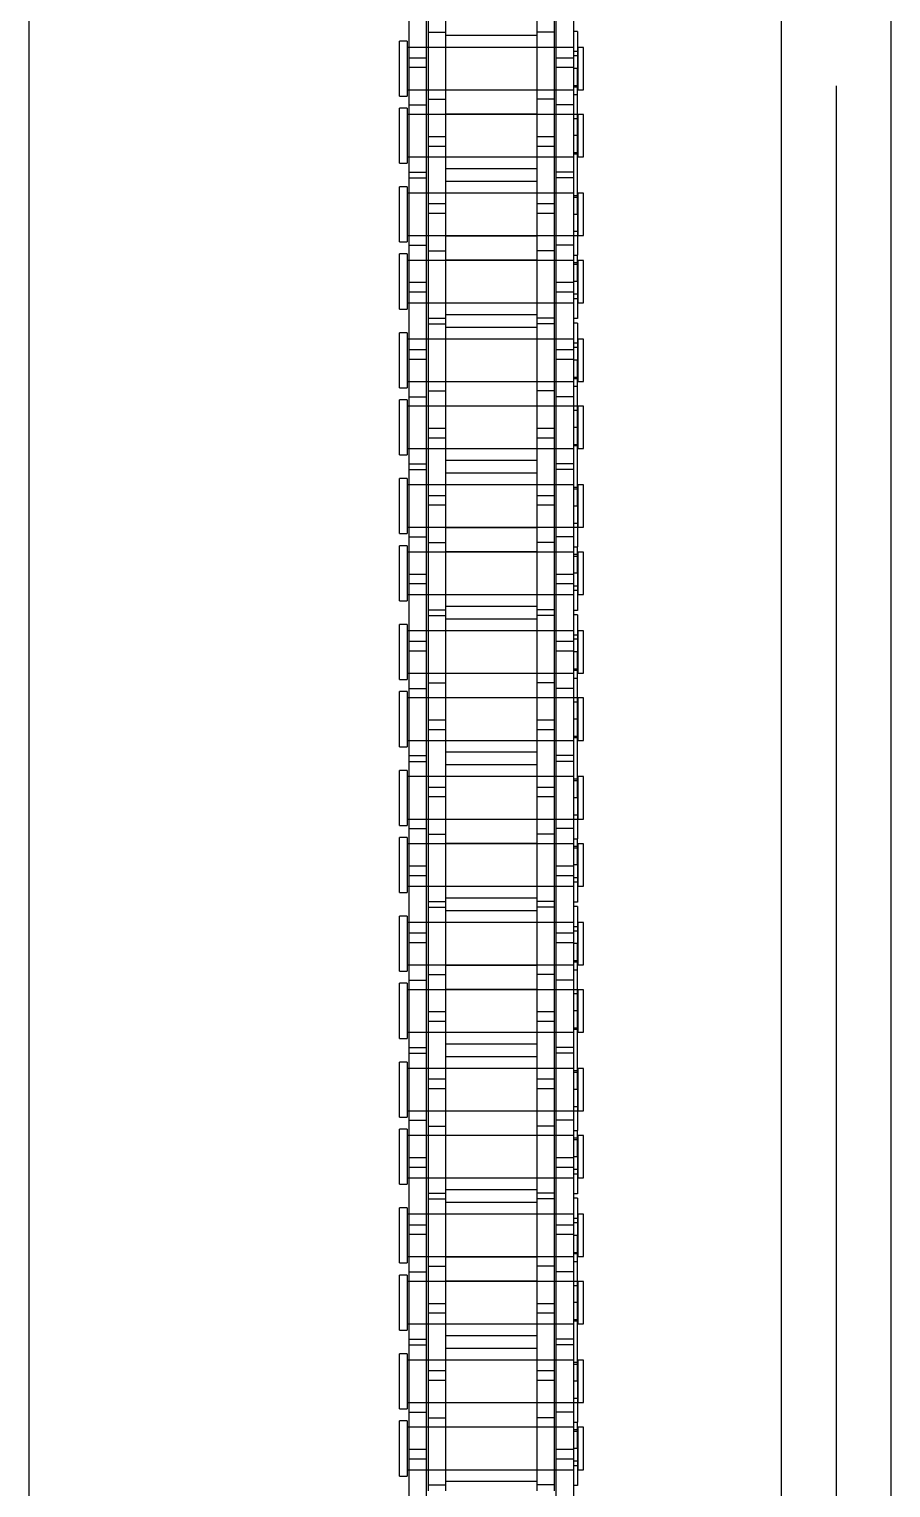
# Model space of a CAD drawing. Header units: metres. Extents: x 0 to 63075, y 0 to 44550.
# Drawn here: x 14529.8 to 14604.8, y 25928.1 to 26055.1 of the extents above; entities that cross this region are included whole.
import ezdxf

# ---------------------------------------------------------------- set-up
doc = ezdxf.new("R2010")
doc.units = ezdxf.units.M
doc.header["$LTSCALE"] = 75
doc.linetypes.add('HIDDEN2', pattern=[4.7625, 3.175, -1.5875])
for name, color, linetype in [('SDM', 7, 'Continuous'), ('SL4', 4, 'Continuous'), ('ST1', 7, 'HIDDEN2')]:
    doc.layers.add(name, color=color, linetype=linetype)

# ---------------------------------------------------------------- blocks, each defined once
blk = doc.blocks.new('A$Ca53c419a')
at = {"layer": 'SL4'}
for p, q in [((1009.76, 281.24), (2334.74, 281.24)), ((1009.76, 215.76), (2334.74, 215.76)), ((2334.74, 206.23), (1009.76, 206.23))]:
    blk.add_line(p, q, dxfattribs=at)
at = {"layer": 'ST1'}
for p, q in [((1499.33, 249), (1504.13, 249)), ((1499.33, 249), (1499.33, 248.34)), ((1504.13, 248.34), (1504.13, 249)), ((1505.18, 249), (1509.97, 249)), ((1505.18, 249), (1505.18, 248.34)), ((1509.97, 248.34), (1509.97, 249)), ((1512.03, 249), (1516.83, 249)), ((1512.03, 249), (1512.03, 248.34)), ((1516.83, 248.34), (1516.83, 249)), ((1517.88, 249), (1522.67, 249)), ((1517.88, 249), (1517.88, 248.34)), ((1522.67, 248.34), (1522.67, 249)), ((1524.73, 249), (1529.53, 249)), ((1524.73, 249), (1524.73, 248.34)), ((1529.53, 248.34), (1529.53, 249)), ((1530.58, 249), (1535.37, 249)), ((1530.58, 249), (1530.58, 248.34)), ((1535.37, 248.34), (1535.37, 249)), ((1537.43, 249), (1542.23, 249)), ((1537.43, 249), (1537.43, 248.34)), ((1542.23, 248.34), (1542.23, 249)), ((1543.28, 249), (1548.07, 249)), ((1543.28, 249), (1543.28, 248.34)), ((1548.07, 248.34), (1548.07, 249)), ((1550.13, 249), (1554.93, 249)), ((1550.13, 249), (1550.13, 248.34)), ((1554.93, 248.34), (1554.93, 249)), ((1555.98, 249), (1560.77, 249)), ((1555.98, 249), (1555.98, 248.34)), ((1560.77, 248.34), (1560.77, 249)), ((1562.83, 249), (1567.63, 249)), ((1562.83, 249), (1562.83, 248.34)), ((1567.63, 248.34), (1567.63, 249)), ((1568.68, 249), (1573.47, 249)), ((1568.68, 249), (1568.68, 248.34)), ((1573.47, 248.34), (1573.47, 249)), ((1575.53, 249), (1580.33, 249)), ((1575.53, 249), (1575.53, 248.34)), ((1580.33, 248.34), (1580.33, 249)), ((1581.38, 249), (1586.17, 249)), ((1581.38, 249), (1581.38, 248.34)), ((1586.17, 248.34), (1586.17, 249)), ((1588.23, 249), (1593.03, 249)), ((1588.23, 249), (1588.23, 248.34)), ((1593.03, 248.34), (1593.03, 249)), ((1594.08, 249), (1598.87, 249)), ((1594.08, 249), (1594.08, 248.34)), ((1598.87, 248.34), (1598.87, 249)), ((1600.93, 249), (1605.73, 249)), ((1600.93, 249), (1600.93, 248.34)), ((1605.73, 248.34), (1605.73, 249)), ((1606.78, 249), (1611.57, 249)), ((1606.78, 249), (1606.78, 248.34)), ((1611.57, 248.34), (1611.57, 249)), ((1613.63, 249), (1618.43, 249)), ((1613.63, 249), (1613.63, 248.34)), ((1618.43, 248.34), (1618.43, 249)), ((1619.48, 249), (1624.27, 249)), ((1619.48, 249), (1619.48, 248.34)), ((1624.27, 248.34), (1624.27, 249)), ((1491.7, 248.16), (1500.8, 248.16)), ((1504.13, 248.34), (1499.33, 248.34)), ((1499.88, 248.34), (1499.88, 233.84)), ((1499.88, 248.16), (1499.88, 246.64)), ((1500.8, 248.16), (1501.66, 248.16)), ((1500.8, 246.64), (1500.8, 248.16)), ((1501.66, 248.16), (1510.75, 248.16)), ((1501.66, 248.16), (1501.66, 246.64)), ((1503.57, 233.84), (1503.57, 248.34)), ((1503.57, 246.64), (1503.57, 248.16)), ((1504.9, 248.16), (1504.9, 246.64)), ((1509.97, 248.34), (1505.18, 248.34)), ((1505.73, 248.34), (1505.73, 233.84)), ((1505.73, 248.16), (1505.73, 246.64)), ((1509.42, 233.84), (1509.42, 248.34)), ((1509.42, 246.64), (1509.42, 248.16)), ((1510.75, 248.16), (1510.75, 246.64)), ((1510.75, 248.16), (1517.1, 248.16)), ((1511.25, 248.16), (1511.25, 246.64)), ((1516.83, 248.34), (1512.03, 248.34)), ((1512.58, 248.34), (1512.58, 233.84)), ((1512.58, 248.16), (1512.58, 246.64)), ((1516.27, 233.84), (1516.27, 248.34)), ((1516.27, 246.64), (1516.27, 248.16)), ((1517.1, 248.16), (1517.1, 246.64)), ((1517.1, 248.16), (1526.2, 248.16)), ((1522.67, 248.34), (1517.88, 248.34)), ((1518.43, 248.34), (1518.43, 233.84)), ((1518.43, 248.16), (1518.43, 246.64)), ((1520.35, 246.64), (1520.35, 248.16)), ((1521.21, 248.16), (1521.21, 246.64)), ((1522.12, 233.84), (1522.12, 248.34)), ((1522.12, 246.64), (1522.12, 248.16)), ((1529.53, 248.34), (1524.73, 248.34)), ((1525.28, 248.34), (1525.28, 233.84)), ((1525.28, 248.16), (1525.28, 246.64)), ((1526.2, 248.16), (1527.06, 248.16)), ((1526.2, 246.64), (1526.2, 248.16)), ((1527.06, 248.16), (1536.15, 248.16)), ((1527.06, 248.16), (1527.06, 246.64)), ((1528.97, 233.84), (1528.97, 248.34)), ((1528.97, 246.64), (1528.97, 248.16)), ((1530.3, 248.16), (1530.3, 246.64)), ((1535.37, 248.34), (1530.58, 248.34)), ((1531.13, 248.34), (1531.13, 233.84)), ((1531.13, 248.16), (1531.13, 246.64)), ((1534.82, 233.84), (1534.82, 248.34)), ((1534.82, 246.64), (1534.82, 248.16)), ((1536.15, 248.16), (1536.15, 246.64)), ((1536.15, 248.16), (1542.5, 248.16)), ((1536.65, 248.16), (1536.65, 246.64)), ((1542.23, 248.34), (1537.43, 248.34)), ((1537.98, 248.34), (1537.98, 233.84)), ((1537.98, 248.16), (1537.98, 246.64)), ((1541.67, 233.84), (1541.67, 248.34)), ((1541.67, 246.64), (1541.67, 248.16)), ((1542.5, 248.16), (1542.5, 246.64)), ((1542.5, 248.16), (1551.6, 248.16)), ((1548.07, 248.34), (1543.28, 248.34)), ((1543.83, 248.34), (1543.83, 233.84)), ((1543.83, 248.16), (1543.83, 246.64)), ((1545.75, 246.64), (1545.75, 248.16)), ((1546.61, 248.16), (1546.61, 246.64)), ((1547.52, 233.84), (1547.52, 248.34)), ((1547.52, 246.64), (1547.52, 248.16)), ((1554.93, 248.34), (1550.13, 248.34)), ((1550.68, 248.34), (1550.68, 233.84)), ((1550.68, 248.16), (1550.68, 246.64)), ((1551.6, 248.16), (1552.46, 248.16)), ((1551.6, 246.64), (1551.6, 248.16)), ((1552.46, 248.16), (1561.55, 248.16)), ((1552.46, 248.16), (1552.46, 246.64)), ((1554.37, 233.84), (1554.37, 248.34)), ((1554.37, 246.64), (1554.37, 248.16)), ((1555.7, 248.16), (1555.7, 246.64)), ((1560.77, 248.34), (1555.98, 248.34)), ((1556.53, 248.34), (1556.53, 233.84)), ((1556.53, 248.16), (1556.53, 246.64)), ((1560.22, 233.84), (1560.22, 248.34)), ((1560.22, 246.64), (1560.22, 248.16)), ((1561.55, 248.16), (1561.55, 246.64)), ((1561.55, 248.16), (1567.9, 248.16)), ((1562.05, 248.16), (1562.05, 246.64)), ((1567.63, 248.34), (1562.83, 248.34)), ((1563.38, 248.34), (1563.38, 233.84)), ((1563.38, 248.16), (1563.38, 246.64)), ((1567.07, 233.84), (1567.07, 248.34)), ((1567.07, 246.64), (1567.07, 248.16)), ((1567.9, 248.16), (1567.9, 246.64)), ((1567.9, 248.16), (1577, 248.16)), ((1573.47, 248.34), (1568.68, 248.34)), ((1569.23, 248.34), (1569.23, 233.84)), ((1569.23, 248.16), (1569.23, 246.64)), ((1571.15, 246.64), (1571.15, 248.16)), ((1572.01, 248.16), (1572.01, 246.64)), ((1572.92, 233.84), (1572.92, 248.34)), ((1572.92, 246.64), (1572.92, 248.16)), ((1580.33, 248.34), (1575.53, 248.34)), ((1576.08, 248.34), (1576.08, 233.84)), ((1576.08, 248.16), (1576.08, 246.64)), ((1577, 248.16), (1577.86, 248.16)), ((1577, 246.64), (1577, 248.16)), ((1577.86, 248.16), (1586.95, 248.16)), ((1577.86, 248.16), (1577.86, 246.64)), ((1579.77, 233.84), (1579.77, 248.34)), ((1579.77, 246.64), (1579.77, 248.16)), ((1581.1, 248.16), (1581.1, 246.64)), ((1586.17, 248.34), (1581.38, 248.34)), ((1581.93, 248.34), (1581.93, 233.84)), ((1581.93, 248.16), (1581.93, 246.64)), ((1585.62, 233.84), (1585.62, 248.34)), ((1585.62, 246.64), (1585.62, 248.16)), ((1586.95, 248.16), (1586.95, 246.64)), ((1586.95, 248.16), (1593.3, 248.16)), ((1587.45, 248.16), (1587.45, 246.64)), ((1593.03, 248.34), (1588.23, 248.34)), ((1588.78, 248.34), (1588.78, 233.84)), ((1588.78, 248.16), (1588.78, 246.64)), ((1592.47, 233.84), (1592.47, 248.34)), ((1592.47, 246.64), (1592.47, 248.16)), ((1593.3, 248.16), (1593.3, 246.64)), ((1593.3, 248.16), (1602.4, 248.16)), ((1598.87, 248.34), (1594.08, 248.34)), ((1594.63, 248.34), (1594.63, 233.84)), ((1594.63, 248.16), (1594.63, 246.64)), ((1596.55, 246.64), (1596.55, 248.16)), ((1597.41, 248.16), (1597.41, 246.64)), ((1598.32, 233.84), (1598.32, 248.34)), ((1598.32, 246.64), (1598.32, 248.16)), ((1605.73, 248.34), (1600.93, 248.34)), ((1601.48, 248.34), (1601.48, 233.84)), ((1601.48, 248.16), (1601.48, 246.64)), ((1602.4, 248.16), (1603.26, 248.16)), ((1602.4, 246.64), (1602.4, 248.16)), ((1603.26, 248.16), (1612.35, 248.16)), ((1603.26, 248.16), (1603.26, 246.64)), ((1605.17, 233.84), (1605.17, 248.34)), ((1605.17, 246.64), (1605.17, 248.16)), ((1606.5, 248.16), (1606.5, 246.64)), ((1611.57, 248.34), (1606.78, 248.34)), ((1607.33, 248.34), (1607.33, 233.84)), ((1607.33, 248.16), (1607.33, 246.64)), ((1611.02, 233.84), (1611.02, 248.34)), ((1611.02, 246.64), (1611.02, 248.16)), ((1612.35, 248.16), (1612.35, 246.64)), ((1612.35, 248.16), (1618.7, 248.16)), ((1612.85, 248.16), (1612.85, 246.64)), ((1618.43, 248.34), (1613.63, 248.34)), ((1614.18, 248.34), (1614.18, 233.84)), ((1614.18, 248.16), (1614.18, 246.64)), ((1617.87, 233.84), (1617.87, 248.34)), ((1617.87, 246.64), (1617.87, 248.16)), ((1618.7, 248.16), (1618.7, 246.64)), ((1618.7, 248.16), (1627.8, 248.16)), ((1624.27, 248.34), (1619.48, 248.34)), ((1620.03, 248.34), (1620.03, 233.84)), ((1620.03, 248.16), (1620.03, 246.64)), ((1621.95, 246.64), (1621.95, 248.16)), ((1622.81, 248.16), (1622.81, 246.64)), ((1623.72, 233.84), (1623.72, 248.34)), ((1623.72, 246.64), (1623.72, 248.16)), ((1491.7, 246.64), (1500.8, 246.64)), ((1498.05, 246.48), (1504.4, 246.48)), ((1498.55, 246.48), (1498.55, 244.96)), ((1499.88, 246.48), (1499.88, 244.96)), ((1500.8, 246.64), (1501.66, 246.64)), ((1501.66, 246.64), (1510.75, 246.64)), ((1503.57, 244.96), (1503.57, 246.48)), ((1504.4, 246.48), (1504.4, 244.96)), ((1504.4, 246.48), (1513.5, 246.48)), ((1505.73, 246.48), (1505.73, 244.96)), ((1507.65, 244.96), (1507.65, 246.48)), ((1508.51, 246.48), (1508.51, 244.96)), ((1509.42, 244.96), (1509.42, 246.48)), ((1510.75, 246.64), (1517.1, 246.64)), ((1512.58, 246.48), (1512.58, 244.96)), ((1513.5, 246.48), (1514.36, 246.48)), ((1513.5, 244.96), (1513.5, 246.48)), ((1514.36, 246.48), (1523.45, 246.48)), ((1514.36, 246.48), (1514.36, 244.96)), ((1516.27, 244.96), (1516.27, 246.48)), ((1517.1, 246.64), (1526.2, 246.64)), ((1517.6, 246.48), (1517.6, 244.96)), ((1518.43, 246.48), (1518.43, 244.96)), ((1522.12, 244.96), (1522.12, 246.48)), ((1523.45, 246.48), (1523.45, 244.96)), ((1523.45, 246.48), (1529.8, 246.48)), ((1523.95, 246.48), (1523.95, 244.96)), ((1525.28, 246.48), (1525.28, 244.96)), ((1526.2, 246.64), (1527.06, 246.64)), ((1527.06, 246.64), (1536.15, 246.64)), ((1528.97, 244.96), (1528.97, 246.48)), ((1529.8, 246.48), (1529.8, 244.96)), ((1529.8, 246.48), (1538.9, 246.48)), ((1531.13, 246.48), (1531.13, 244.96)), ((1533.05, 244.96), (1533.05, 246.48)), ((1533.91, 246.48), (1533.91, 244.96)), ((1534.82, 244.96), (1534.82, 246.48)), ((1536.15, 246.64), (1542.5, 246.64)), ((1537.98, 246.48), (1537.98, 244.96)), ((1538.9, 246.48), (1539.76, 246.48)), ((1538.9, 244.96), (1538.9, 246.48)), ((1539.76, 246.48), (1548.85, 246.48)), ((1539.76, 246.48), (1539.76, 244.96)), ((1541.67, 244.96), (1541.67, 246.48)), ((1542.5, 246.64), (1551.6, 246.64)), ((1543, 246.48), (1543, 244.96)), ((1543.83, 246.48), (1543.83, 244.96)), ((1547.52, 244.96), (1547.52, 246.48)), ((1548.85, 246.48), (1548.85, 244.96)), ((1548.85, 246.48), (1555.2, 246.48)), ((1549.35, 246.48), (1549.35, 244.96)), ((1550.68, 246.48), (1550.68, 244.96)), ((1551.6, 246.64), (1552.46, 246.64)), ((1552.46, 246.64), (1561.55, 246.64)), ((1554.37, 244.96), (1554.37, 246.48)), ((1555.2, 246.48), (1555.2, 244.96)), ((1555.2, 246.48), (1564.3, 246.48)), ((1556.53, 246.48), (1556.53, 244.96)), ((1558.45, 244.96), (1558.45, 246.48)), ((1559.31, 246.48), (1559.31, 244.96)), ((1560.22, 244.96), (1560.22, 246.48)), ((1561.55, 246.64), (1567.9, 246.64)), ((1563.38, 246.48), (1563.38, 244.96)), ((1564.3, 246.48), (1565.16, 246.48)), ((1564.3, 244.96), (1564.3, 246.48)), ((1565.16, 246.48), (1574.25, 246.48)), ((1565.16, 246.48), (1565.16, 244.96)), ((1567.07, 244.96), (1567.07, 246.48)), ((1567.9, 246.64), (1577, 246.64)), ((1568.4, 246.48), (1568.4, 244.96)), ((1569.23, 246.48), (1569.23, 244.96)), ((1572.92, 244.96), (1572.92, 246.48)), ((1574.25, 246.48), (1574.25, 244.96)), ((1574.25, 246.48), (1580.6, 246.48)), ((1574.75, 246.48), (1574.75, 244.96)), ((1576.08, 246.48), (1576.08, 244.96)), ((1577, 246.64), (1577.86, 246.64)), ((1577.86, 246.64), (1586.95, 246.64)), ((1579.77, 244.96), (1579.77, 246.48)), ((1580.6, 246.48), (1580.6, 244.96)), ((1580.6, 246.48), (1589.7, 246.48)), ((1581.93, 246.48), (1581.93, 244.96)), ((1583.85, 244.96), (1583.85, 246.48)), ((1584.71, 246.48), (1584.71, 244.96)), ((1585.62, 244.96), (1585.62, 246.48)), ((1586.95, 246.64), (1593.3, 246.64)), ((1588.78, 246.48), (1588.78, 244.96)), ((1589.7, 246.48), (1590.56, 246.48)), ((1589.7, 244.96), (1589.7, 246.48)), ((1590.56, 246.48), (1599.65, 246.48)), ((1590.56, 246.48), (1590.56, 244.96)), ((1592.47, 244.96), (1592.47, 246.48)), ((1593.3, 246.64), (1602.4, 246.64)), ((1593.8, 246.48), (1593.8, 244.96)), ((1594.63, 246.48), (1594.63, 244.96)), ((1598.32, 244.96), (1598.32, 246.48)), ((1599.65, 246.48), (1599.65, 244.96)), ((1599.65, 246.48), (1606, 246.48)), ((1600.15, 246.48), (1600.15, 244.96)), ((1601.48, 246.48), (1601.48, 244.96)), ((1602.4, 246.64), (1603.26, 246.64)), ((1603.26, 246.64), (1612.35, 246.64)), ((1605.17, 244.96), (1605.17, 246.48)), ((1606, 246.48), (1606, 244.96)), ((1606, 246.48), (1615.1, 246.48)), ((1607.33, 246.48), (1607.33, 244.96)), ((1609.25, 244.96), (1609.25, 246.48)), ((1610.11, 246.48), (1610.11, 244.96)), ((1611.02, 244.96), (1611.02, 246.48)), ((1612.35, 246.64), (1618.7, 246.64)), ((1614.18, 246.48), (1614.18, 244.96)), ((1615.1, 246.48), (1615.96, 246.48)), ((1615.1, 244.96), (1615.1, 246.48)), ((1615.96, 246.48), (1625.05, 246.48)), ((1615.96, 246.48), (1615.96, 244.96)), ((1617.87, 244.96), (1617.87, 246.48)), ((1618.7, 246.64), (1627.8, 246.64)), ((1619.2, 246.48), (1619.2, 244.96)), ((1620.03, 246.48), (1620.03, 244.96)), ((1623.72, 244.96), (1623.72, 246.48)), ((1625.05, 246.48), (1625.05, 244.96)), ((1625.05, 246.48), (1631.4, 246.48)), ((1498.05, 244.96), (1504.4, 244.96)), ((1498.84, 237.03), (1498.84, 244.96)), ((1499.88, 244.96), (1499.88, 237.03)), ((1503.57, 237.03), (1503.57, 244.96)), ((1503.62, 244.96), (1503.62, 237.03)), ((1504.4, 244.96), (1513.5, 244.96)), ((1505.69, 237.03), (1505.69, 244.96)), ((1505.73, 244.96), (1505.73, 237.03)), ((1509.42, 237.03), (1509.42, 244.96)), ((1510.47, 244.96), (1510.47, 237.03)), ((1511.54, 237.03), (1511.54, 244.96)), ((1512.58, 244.96), (1512.58, 237.03)), ((1513.5, 244.96), (1514.36, 244.96)), ((1514.36, 244.96), (1523.45, 244.96)), ((1516.27, 237.03), (1516.27, 244.96)), ((1516.32, 244.96), (1516.32, 237.03)), ((1518.39, 237.03), (1518.39, 244.96)), ((1518.43, 244.96), (1518.43, 237.03)), ((1522.12, 237.03), (1522.12, 244.96)), ((1523.17, 244.96), (1523.17, 237.03)), ((1523.45, 244.96), (1529.8, 244.96)), ((1524.24, 237.03), (1524.24, 244.96)), ((1525.28, 244.96), (1525.28, 237.03)), ((1528.97, 237.03), (1528.97, 244.96)), ((1529.02, 244.96), (1529.02, 237.03)), ((1529.8, 244.96), (1538.9, 244.96)), ((1531.09, 237.03), (1531.09, 244.96)), ((1531.13, 244.96), (1531.13, 237.03)), ((1534.82, 237.03), (1534.82, 244.96)), ((1535.87, 244.96), (1535.87, 237.03)), ((1536.94, 237.03), (1536.94, 244.96)), ((1537.98, 244.96), (1537.98, 237.03)), ((1538.9, 244.96), (1539.76, 244.96)), ((1539.76, 244.96), (1548.85, 244.96)), ((1541.67, 237.03), (1541.67, 244.96)), ((1541.72, 244.96), (1541.72, 237.03)), ((1543.79, 237.03), (1543.79, 244.96)), ((1543.83, 244.96), (1543.83, 237.03)), ((1547.52, 237.03), (1547.52, 244.96)), ((1548.57, 244.96), (1548.57, 237.03)), ((1548.85, 244.96), (1555.2, 244.96)), ((1549.64, 237.03), (1549.64, 244.96)), ((1550.68, 244.96), (1550.68, 237.03)), ((1554.37, 237.03), (1554.37, 244.96)), ((1554.42, 244.96), (1554.42, 237.03)), ((1555.2, 244.96), (1564.3, 244.96)), ((1556.49, 237.03), (1556.49, 244.96)), ((1556.53, 244.96), (1556.53, 237.03)), ((1560.22, 237.03), (1560.22, 244.96)), ((1561.27, 244.96), (1561.27, 237.03)), ((1562.34, 237.03), (1562.34, 244.96)), ((1563.38, 244.96), (1563.38, 237.03)), ((1564.3, 244.96), (1565.16, 244.96)), ((1565.16, 244.96), (1574.25, 244.96)), ((1567.07, 237.03), (1567.07, 244.96)), ((1567.12, 244.96), (1567.12, 237.03)), ((1569.19, 237.03), (1569.19, 244.96)), ((1569.23, 244.96), (1569.23, 237.03)), ((1572.92, 237.03), (1572.92, 244.96)), ((1573.97, 244.96), (1573.97, 237.03)), ((1574.25, 244.96), (1580.6, 244.96)), ((1575.04, 237.03), (1575.04, 244.96)), ((1576.08, 244.96), (1576.08, 237.03)), ((1579.77, 237.03), (1579.77, 244.96)), ((1579.82, 244.96), (1579.82, 237.03)), ((1580.6, 244.96), (1589.7, 244.96)), ((1581.89, 237.03), (1581.89, 244.96)), ((1581.93, 244.96), (1581.93, 237.03)), ((1585.62, 237.03), (1585.62, 244.96)), ((1586.67, 244.96), (1586.67, 237.03)), ((1587.74, 237.03), (1587.74, 244.96)), ((1588.78, 244.96), (1588.78, 237.03)), ((1589.7, 244.96), (1590.56, 244.96)), ((1590.56, 244.96), (1599.65, 244.96)), ((1592.47, 237.03), (1592.47, 244.96)), ((1592.52, 244.96), (1592.52, 237.03)), ((1594.59, 237.03), (1594.59, 244.96)), ((1594.63, 244.96), (1594.63, 237.03)), ((1598.32, 237.03), (1598.32, 244.96)), ((1599.37, 244.96), (1599.37, 237.03)), ((1599.65, 244.96), (1606, 244.96)), ((1600.44, 237.03), (1600.44, 244.96)), ((1601.48, 244.96), (1601.48, 237.03)), ((1605.17, 237.03), (1605.17, 244.96)), ((1605.22, 244.96), (1605.22, 237.03)), ((1606, 244.96), (1615.1, 244.96)), ((1607.29, 237.03), (1607.29, 244.96)), ((1607.33, 244.96), (1607.33, 237.03)), ((1611.02, 237.03), (1611.02, 244.96)), ((1612.07, 244.96), (1612.07, 237.03)), ((1613.14, 237.03), (1613.14, 244.96)), ((1614.18, 244.96), (1614.18, 237.03)), ((1615.1, 244.96), (1615.96, 244.96)), ((1615.96, 244.96), (1625.05, 244.96)), ((1617.87, 237.03), (1617.87, 244.96)), ((1617.92, 244.96), (1617.92, 237.03)), ((1619.99, 237.03), (1619.99, 244.96)), ((1620.03, 244.96), (1620.03, 237.03)), ((1623.72, 237.03), (1623.72, 244.96)), ((1624.77, 244.96), (1624.77, 237.03)), ((1625.05, 244.96), (1631.4, 244.96)), ((1498.05, 237.03), (1504.4, 237.03)), ((1498.55, 235.51), (1498.55, 237.03)), ((1499.88, 237.03), (1499.88, 235.51)), ((1503.57, 235.51), (1503.57, 237.03)), ((1504.4, 235.51), (1504.4, 237.03)), ((1504.4, 237.03), (1513.5, 237.03)), ((1505.73, 237.03), (1505.73, 235.51)), ((1507.65, 235.51), (1507.65, 237.03)), ((1508.51, 237.03), (1508.51, 235.51)), ((1509.42, 235.51), (1509.42, 237.03)), ((1512.58, 237.03), (1512.58, 235.51)), ((1513.5, 237.03), (1514.36, 237.03)), ((1513.5, 235.51), (1513.5, 237.03)), ((1514.36, 237.03), (1523.45, 237.03)), ((1514.36, 237.03), (1514.36, 235.51)), ((1516.27, 235.51), (1516.27, 237.03)), ((1517.6, 235.51), (1517.6, 237.03)), ((1518.43, 237.03), (1518.43, 235.51)), ((1522.12, 235.51), (1522.12, 237.03)), ((1523.45, 235.51), (1523.45, 237.03)), ((1523.45, 237.03), (1529.8, 237.03)), ((1523.95, 235.51), (1523.95, 237.03)), ((1525.28, 237.03), (1525.28, 235.51)), ((1528.97, 235.51), (1528.97, 237.03)), ((1529.8, 235.51), (1529.8, 237.03)), ((1529.8, 237.03), (1538.9, 237.03)), ((1531.13, 237.03), (1531.13, 235.51)), ((1533.05, 235.51), (1533.05, 237.03)), ((1533.91, 237.03), (1533.91, 235.51)), ((1534.82, 235.51), (1534.82, 237.03)), ((1537.98, 237.03), (1537.98, 235.51)), ((1538.9, 237.03), (1539.76, 237.03)), ((1538.9, 235.51), (1538.9, 237.03)), ((1539.76, 237.03), (1548.85, 237.03)), ((1539.76, 237.03), (1539.76, 235.51)), ((1541.67, 235.51), (1541.67, 237.03)), ((1543, 235.51), (1543, 237.03)), ((1543.83, 237.03), (1543.83, 235.51)), ((1547.52, 235.51), (1547.52, 237.03)), ((1548.85, 235.51), (1548.85, 237.03)), ((1548.85, 237.03), (1555.2, 237.03)), ((1549.35, 235.51), (1549.35, 237.03)), ((1550.68, 237.03), (1550.68, 235.51)), ((1554.37, 235.51), (1554.37, 237.03)), ((1555.2, 235.51), (1555.2, 237.03)), ((1555.2, 237.03), (1564.3, 237.03)), ((1556.53, 237.03), (1556.53, 235.51)), ((1558.45, 235.51), (1558.45, 237.03)), ((1559.31, 237.03), (1559.31, 235.51)), ((1560.22, 235.51), (1560.22, 237.03)), ((1563.38, 237.03), (1563.38, 235.51)), ((1564.3, 237.03), (1565.16, 237.03)), ((1564.3, 235.51), (1564.3, 237.03)), ((1565.16, 237.03), (1574.25, 237.03)), ((1565.16, 237.03), (1565.16, 235.51)), ((1567.07, 235.51), (1567.07, 237.03)), ((1568.4, 235.51), (1568.4, 237.03)), ((1569.23, 237.03), (1569.23, 235.51)), ((1572.92, 235.51), (1572.92, 237.03)), ((1574.25, 235.51), (1574.25, 237.03)), ((1574.25, 237.03), (1580.6, 237.03)), ((1574.75, 235.51), (1574.75, 237.03)), ((1576.08, 237.03), (1576.08, 235.51)), ((1579.77, 235.51), (1579.77, 237.03)), ((1580.6, 235.51), (1580.6, 237.03)), ((1580.6, 237.03), (1589.7, 237.03)), ((1581.93, 237.03), (1581.93, 235.51)), ((1583.85, 235.51), (1583.85, 237.03)), ((1584.71, 237.03), (1584.71, 235.51)), ((1585.62, 235.51), (1585.62, 237.03)), ((1588.78, 237.03), (1588.78, 235.51)), ((1589.7, 237.03), (1590.56, 237.03)), ((1589.7, 235.51), (1589.7, 237.03)), ((1590.56, 237.03), (1599.65, 237.03)), ((1590.56, 237.03), (1590.56, 235.51)), ((1592.47, 235.51), (1592.47, 237.03)), ((1593.8, 235.51), (1593.8, 237.03)), ((1594.63, 237.03), (1594.63, 235.51)), ((1598.32, 235.51), (1598.32, 237.03)), ((1599.65, 235.51), (1599.65, 237.03)), ((1599.65, 237.03), (1606, 237.03)), ((1600.15, 235.51), (1600.15, 237.03)), ((1601.48, 237.03), (1601.48, 235.51)), ((1605.17, 235.51), (1605.17, 237.03)), ((1606, 235.51), (1606, 237.03)), ((1606, 237.03), (1615.1, 237.03)), ((1607.33, 237.03), (1607.33, 235.51)), ((1609.25, 235.51), (1609.25, 237.03)), ((1610.11, 237.03), (1610.11, 235.51)), ((1611.02, 235.51), (1611.02, 237.03)), ((1614.18, 237.03), (1614.18, 235.51)), ((1615.1, 237.03), (1615.96, 237.03)), ((1615.1, 235.51), (1615.1, 237.03)), ((1615.96, 237.03), (1625.05, 237.03)), ((1615.96, 237.03), (1615.96, 235.51)), ((1617.87, 235.51), (1617.87, 237.03)), ((1619.2, 235.51), (1619.2, 237.03)), ((1620.03, 237.03), (1620.03, 235.51)), ((1623.72, 235.51), (1623.72, 237.03)), ((1625.05, 235.51), (1625.05, 237.03)), ((1625.05, 237.03), (1631.4, 237.03)), ((1491.7, 235.36), (1500.8, 235.36)), ((1498.05, 235.51), (1504.4, 235.51)), ((1499.88, 235.36), (1499.88, 233.84)), ((1500.8, 235.36), (1501.66, 235.36)), ((1500.8, 233.84), (1500.8, 235.36)), ((1501.66, 235.36), (1510.75, 235.36)), ((1501.66, 235.36), (1501.66, 233.84)), ((1503.57, 233.84), (1503.57, 235.36)), ((1504.4, 235.51), (1513.5, 235.51)), ((1504.9, 233.84), (1504.9, 235.36)), ((1505.73, 235.36), (1505.73, 233.51)), ((1509.42, 233.84), (1509.42, 235.36)), ((1510.75, 233.84), (1510.75, 235.36)), ((1510.75, 235.36), (1517.1, 235.36)), ((1511.25, 233.84), (1511.25, 235.36)), ((1512.58, 235.36), (1512.58, 233.84)), ((1513.5, 235.51), (1514.36, 235.51)), ((1514.36, 235.51), (1523.45, 235.51)), ((1516.27, 233.51), (1516.27, 235.36)), ((1517.1, 233.84), (1517.1, 235.36)), ((1517.1, 235.36), (1526.2, 235.36)), ((1518.43, 235.36), (1518.43, 233.84)), ((1520.35, 233.84), (1520.35, 235.36)), ((1521.21, 235.36), (1521.21, 233.84)), ((1522.12, 233.84), (1522.12, 235.36)), ((1523.45, 235.51), (1529.8, 235.51)), ((1525.28, 235.36), (1525.28, 233.84)), ((1526.2, 235.36), (1527.06, 235.36)), ((1526.2, 233.84), (1526.2, 235.36)), ((1527.06, 235.36), (1536.15, 235.36)), ((1527.06, 235.36), (1527.06, 233.84)), ((1528.97, 233.84), (1528.97, 235.36)), ((1529.8, 235.51), (1538.9, 235.51)), ((1530.3, 233.84), (1530.3, 235.36)), ((1531.13, 235.36), (1531.13, 233.51)), ((1534.82, 233.84), (1534.82, 235.36)), ((1536.15, 233.84), (1536.15, 235.36)), ((1536.15, 235.36), (1542.5, 235.36)), ((1536.65, 233.84), (1536.65, 235.36)), ((1537.98, 235.36), (1537.98, 233.84)), ((1538.9, 235.51), (1539.76, 235.51)), ((1539.76, 235.51), (1548.85, 235.51)), ((1541.67, 233.51), (1541.67, 235.36)), ((1542.5, 233.84), (1542.5, 235.36)), ((1542.5, 235.36), (1551.6, 235.36)), ((1543.83, 235.36), (1543.83, 233.84)), ((1545.75, 233.84), (1545.75, 235.36)), ((1546.61, 235.36), (1546.61, 233.84)), ((1547.52, 233.84), (1547.52, 235.36)), ((1548.85, 235.51), (1555.2, 235.51)), ((1550.68, 235.36), (1550.68, 233.84)), ((1551.6, 235.36), (1552.46, 235.36)), ((1551.6, 233.84), (1551.6, 235.36)), ((1552.46, 235.36), (1561.55, 235.36)), ((1552.46, 235.36), (1552.46, 233.84)), ((1554.37, 233.84), (1554.37, 235.36)), ((1555.2, 235.51), (1564.3, 235.51)), ((1555.7, 233.84), (1555.7, 235.36)), ((1556.53, 235.36), (1556.53, 233.51)), ((1560.22, 233.84), (1560.22, 235.36)), ((1561.55, 233.84), (1561.55, 235.36)), ((1561.55, 235.36), (1567.9, 235.36)), ((1562.05, 233.84), (1562.05, 235.36)), ((1563.38, 235.36), (1563.38, 233.84)), ((1564.3, 235.51), (1565.16, 235.51)), ((1565.16, 235.51), (1574.25, 235.51)), ((1567.07, 233.51), (1567.07, 235.36)), ((1567.9, 233.84), (1567.9, 235.36)), ((1567.9, 235.36), (1577, 235.36)), ((1569.23, 235.36), (1569.23, 233.84)), ((1571.15, 233.84), (1571.15, 235.36)), ((1572.01, 235.36), (1572.01, 233.84)), ((1572.92, 233.84), (1572.92, 235.36)), ((1574.25, 235.51), (1580.6, 235.51)), ((1576.08, 235.36), (1576.08, 233.84)), ((1577, 235.36), (1577.86, 235.36)), ((1577, 233.84), (1577, 235.36)), ((1577.86, 235.36), (1586.95, 235.36)), ((1577.86, 235.36), (1577.86, 233.84)), ((1579.77, 233.84), (1579.77, 235.36)), ((1580.6, 235.51), (1589.7, 235.51)), ((1581.1, 233.84), (1581.1, 235.36)), ((1581.93, 235.36), (1581.93, 233.51)), ((1585.62, 233.84), (1585.62, 235.36)), ((1586.95, 233.84), (1586.95, 235.36)), ((1586.95, 235.36), (1593.3, 235.36)), ((1587.45, 233.84), (1587.45, 235.36)), ((1588.78, 235.36), (1588.78, 233.84)), ((1589.7, 235.51), (1590.56, 235.51)), ((1590.56, 235.51), (1599.65, 235.51)), ((1592.47, 233.51), (1592.47, 235.36)), ((1593.3, 233.84), (1593.3, 235.36)), ((1593.3, 235.36), (1602.4, 235.36)), ((1594.63, 235.36), (1594.63, 233.84)), ((1596.55, 233.84), (1596.55, 235.36)), ((1597.41, 235.36), (1597.41, 233.84)), ((1598.32, 233.84), (1598.32, 235.36)), ((1599.65, 235.51), (1606, 235.51)), ((1601.48, 235.36), (1601.48, 233.84)), ((1602.4, 235.36), (1603.26, 235.36)), ((1602.4, 233.84), (1602.4, 235.36)), ((1603.26, 235.36), (1612.35, 235.36)), ((1603.26, 235.36), (1603.26, 233.84)), ((1605.17, 233.84), (1605.17, 235.36)), ((1606, 235.51), (1615.1, 235.51)), ((1606.5, 233.84), (1606.5, 235.36)), ((1607.33, 235.36), (1607.33, 233.51)), ((1611.02, 233.84), (1611.02, 235.36)), ((1612.35, 233.84), (1612.35, 235.36)), ((1612.35, 235.36), (1618.7, 235.36)), ((1612.85, 233.84), (1612.85, 235.36)), ((1614.18, 235.36), (1614.18, 233.84)), ((1615.1, 235.51), (1615.96, 235.51)), ((1615.96, 235.51), (1625.05, 235.51)), ((1617.87, 233.51), (1617.87, 235.36)), ((1618.7, 233.84), (1618.7, 235.36)), ((1618.7, 235.36), (1627.8, 235.36)), ((1620.03, 235.36), (1620.03, 233.84)), ((1621.95, 233.84), (1621.95, 235.36)), ((1622.81, 235.36), (1622.81, 233.84)), ((1623.72, 233.84), (1623.72, 235.36)), ((1625.05, 235.51), (1631.4, 235.51)), ((1491.7, 233.84), (1500.8, 233.84)), ((1498.5, 233.51), (1498.5, 233.84)), ((1500.25, 233.84), (1500.25, 233.47)), ((1500.62, 233.51), (1500.62, 233.84)), ((1500.8, 233.84), (1501.66, 233.84)), ((1501.66, 233.84), (1510.75, 233.84)), ((1501.73, 233.51), (1501.73, 233.84)), ((1503.2, 233.47), (1503.2, 233.84)), ((1503.35, 233.51), (1503.35, 233.84)), ((1504.02, 233.84), (1504.02, 233.51)), ((1506.1, 233.84), (1506.1, 233.47)), ((1507.58, 233.51), (1507.58, 233.84)), ((1509.05, 233.47), (1509.05, 233.84)), ((1509.2, 233.51), (1509.2, 233.84)), ((1510.75, 233.84), (1517.1, 233.84)), ((1512.81, 233.51), (1512.81, 233.84)), ((1512.95, 233.84), (1512.95, 233.47)), ((1514.43, 233.51), (1514.43, 233.84)), ((1515.9, 233.47), (1515.9, 233.84)), ((1517.1, 233.84), (1526.2, 233.84)), ((1517.98, 233.51), (1517.98, 233.84)), ((1518.66, 233.51), (1518.66, 233.84)), ((1518.8, 233.84), (1518.8, 233.47)), ((1520.28, 233.51), (1520.28, 233.84)), ((1521.38, 233.51), (1521.38, 233.84)), ((1521.75, 233.47), (1521.75, 233.84)), ((1523.51, 233.51), (1523.51, 233.84)), ((1523.9, 233.51), (1523.9, 233.84)), ((1525.65, 233.84), (1525.65, 233.47)), ((1526.02, 233.51), (1526.02, 233.84)), ((1526.2, 233.84), (1527.06, 233.84)), ((1527.06, 233.84), (1536.15, 233.84)), ((1527.13, 233.51), (1527.13, 233.84)), ((1528.6, 233.47), (1528.6, 233.84)), ((1528.75, 233.51), (1528.75, 233.84)), ((1529.42, 233.84), (1529.42, 233.51)), ((1531.5, 233.84), (1531.5, 233.47)), ((1532.98, 233.51), (1532.98, 233.84)), ((1534.45, 233.47), (1534.45, 233.84)), ((1534.6, 233.51), (1534.6, 233.84)), ((1536.15, 233.84), (1542.5, 233.84)), ((1538.21, 233.51), (1538.21, 233.84)), ((1538.35, 233.84), (1538.35, 233.47)), ((1539.83, 233.51), (1539.83, 233.84)), ((1541.3, 233.47), (1541.3, 233.84)), ((1542.5, 233.84), (1551.6, 233.84)), ((1543.38, 233.51), (1543.38, 233.84)), ((1544.06, 233.51), (1544.06, 233.84)), ((1544.2, 233.84), (1544.2, 233.47)), ((1545.68, 233.51), (1545.68, 233.84)), ((1546.78, 233.51), (1546.78, 233.84)), ((1547.15, 233.47), (1547.15, 233.84)), ((1548.91, 233.51), (1548.91, 233.84)), ((1549.3, 233.51), (1549.3, 233.84)), ((1551.05, 233.84), (1551.05, 233.47)), ((1551.42, 233.51), (1551.42, 233.84)), ((1551.6, 233.84), (1552.46, 233.84)), ((1552.46, 233.84), (1561.55, 233.84)), ((1552.53, 233.51), (1552.53, 233.84)), ((1554, 233.47), (1554, 233.84)), ((1554.15, 233.51), (1554.15, 233.84)), ((1554.82, 233.84), (1554.82, 233.51)), ((1556.9, 233.84), (1556.9, 233.47)), ((1558.38, 233.51), (1558.38, 233.84)), ((1559.85, 233.47), (1559.85, 233.84)), ((1560, 233.51), (1560, 233.84)), ((1561.55, 233.84), (1567.9, 233.84)), ((1563.61, 233.51), (1563.61, 233.84)), ((1563.75, 233.84), (1563.75, 233.47)), ((1565.23, 233.51), (1565.23, 233.84)), ((1566.7, 233.47), (1566.7, 233.84)), ((1567.9, 233.84), (1577, 233.84)), ((1568.78, 233.51), (1568.78, 233.84)), ((1569.46, 233.51), (1569.46, 233.84)), ((1569.6, 233.84), (1569.6, 233.47)), ((1571.08, 233.51), (1571.08, 233.84)), ((1572.18, 233.51), (1572.18, 233.84)), ((1572.55, 233.47), (1572.55, 233.84)), ((1574.31, 233.51), (1574.31, 233.84)), ((1574.7, 233.51), (1574.7, 233.84)), ((1576.45, 233.84), (1576.45, 233.47)), ((1576.82, 233.51), (1576.82, 233.84)), ((1577, 233.84), (1577.86, 233.84)), ((1577.86, 233.84), (1586.95, 233.84)), ((1577.93, 233.51), (1577.93, 233.84)), ((1579.4, 233.47), (1579.4, 233.84)), ((1579.55, 233.51), (1579.55, 233.84)), ((1580.22, 233.84), (1580.22, 233.51)), ((1582.3, 233.84), (1582.3, 233.47)), ((1583.78, 233.51), (1583.78, 233.84)), ((1585.25, 233.47), (1585.25, 233.84)), ((1585.4, 233.51), (1585.4, 233.84)), ((1586.95, 233.84), (1593.3, 233.84)), ((1589.01, 233.51), (1589.01, 233.84)), ((1589.15, 233.84), (1589.15, 233.47)), ((1590.63, 233.51), (1590.63, 233.84)), ((1592.1, 233.47), (1592.1, 233.84)), ((1593.3, 233.84), (1602.4, 233.84)), ((1594.18, 233.51), (1594.18, 233.84)), ((1594.86, 233.51), (1594.86, 233.84)), ((1595, 233.84), (1595, 233.47)), ((1596.48, 233.51), (1596.48, 233.84)), ((1597.58, 233.51), (1597.58, 233.84)), ((1597.95, 233.47), (1597.95, 233.84)), ((1599.71, 233.51), (1599.71, 233.84)), ((1600.1, 233.51), (1600.1, 233.84)), ((1601.85, 233.84), (1601.85, 233.47)), ((1602.22, 233.51), (1602.22, 233.84)), ((1602.4, 233.84), (1603.26, 233.84)), ((1603.26, 233.84), (1612.35, 233.84)), ((1603.33, 233.51), (1603.33, 233.84)), ((1604.8, 233.47), (1604.8, 233.84)), ((1604.95, 233.51), (1604.95, 233.84)), ((1605.62, 233.84), (1605.62, 233.51)), ((1607.7, 233.84), (1607.7, 233.47)), ((1609.18, 233.51), (1609.18, 233.84)), ((1610.65, 233.47), (1610.65, 233.84)), ((1610.8, 233.51), (1610.8, 233.84)), ((1612.35, 233.84), (1618.7, 233.84)), ((1614.41, 233.51), (1614.41, 233.84)), ((1614.55, 233.84), (1614.55, 233.47)), ((1616.03, 233.51), (1616.03, 233.84)), ((1617.5, 233.47), (1617.5, 233.84)), ((1618.7, 233.84), (1627.8, 233.84)), ((1619.58, 233.51), (1619.58, 233.84)), ((1620.26, 233.51), (1620.26, 233.84)), ((1620.4, 233.84), (1620.4, 233.47)), ((1621.88, 233.51), (1621.88, 233.84)), ((1622.98, 233.51), (1622.98, 233.84)), ((1623.35, 233.47), (1623.35, 233.84)), ((1625.11, 233.51), (1625.11, 233.84)), ((1501.73, 233.51), (1498.5, 233.51)), ((1503.57, 233.47), (1499.88, 233.47)), ((1499.88, 233.47), (1499.88, 233)), ((1499.88, 233), (1503.57, 233)), ((1501.73, 233.51), (1504.02, 233.51)), ((1503.57, 233), (1503.57, 233.47)), ((1507.58, 233.51), (1504.02, 233.51)), ((1509.42, 233.47), (1505.73, 233.47)), ((1505.73, 233.47), (1505.73, 233)), ((1505.73, 233), (1509.42, 233)), ((1507.58, 233.51), (1520.28, 233.51)), ((1509.42, 233), (1509.42, 233.47)), ((1516.27, 233.47), (1512.58, 233.47)), ((1512.58, 233.47), (1512.58, 233)), ((1512.58, 233), (1516.27, 233)), ((1516.27, 233), (1516.27, 233.47)), ((1522.12, 233.47), (1518.43, 233.47)), ((1518.43, 233.47), (1518.43, 233)), ((1518.43, 233), (1522.12, 233)), ((1523.51, 233.51), (1520.28, 233.51)), ((1522.12, 233), (1522.12, 233.47)), ((1527.13, 233.51), (1523.9, 233.51)), ((1528.97, 233.47), (1525.28, 233.47)), ((1525.28, 233.47), (1525.28, 233)), ((1525.28, 233), (1528.97, 233)), ((1527.13, 233.51), (1529.42, 233.51)), ((1528.97, 233), (1528.97, 233.47)), ((1532.98, 233.51), (1529.42, 233.51)), ((1534.82, 233.47), (1531.13, 233.47)), ((1531.13, 233.47), (1531.13, 233)), ((1531.13, 233), (1534.82, 233)), ((1532.98, 233.51), (1545.68, 233.51)), ((1534.82, 233), (1534.82, 233.47)), ((1541.67, 233.47), (1537.98, 233.47)), ((1537.98, 233.47), (1537.98, 233)), ((1537.98, 233), (1541.67, 233)), ((1541.67, 233), (1541.67, 233.47)), ((1547.52, 233.47), (1543.83, 233.47)), ((1543.83, 233.47), (1543.83, 233)), ((1543.83, 233), (1547.52, 233)), ((1548.91, 233.51), (1545.68, 233.51)), ((1547.52, 233), (1547.52, 233.47)), ((1552.53, 233.51), (1549.3, 233.51)), ((1554.37, 233.47), (1550.68, 233.47)), ((1550.68, 233.47), (1550.68, 233)), ((1550.68, 233), (1554.37, 233)), ((1552.53, 233.51), (1554.82, 233.51)), ((1554.37, 233), (1554.37, 233.47)), ((1558.38, 233.51), (1554.82, 233.51)), ((1560.22, 233.47), (1556.53, 233.47)), ((1556.53, 233.47), (1556.53, 233)), ((1556.53, 233), (1560.22, 233)), ((1558.38, 233.51), (1571.08, 233.51)), ((1560.22, 233), (1560.22, 233.47)), ((1567.07, 233.47), (1563.38, 233.47)), ((1563.38, 233.47), (1563.38, 233)), ((1563.38, 233), (1567.07, 233)), ((1567.07, 233), (1567.07, 233.47)), ((1572.92, 233.47), (1569.23, 233.47)), ((1569.23, 233.47), (1569.23, 233)), ((1569.23, 233), (1572.92, 233)), ((1574.31, 233.51), (1571.08, 233.51)), ((1572.92, 233), (1572.92, 233.47)), ((1577.93, 233.51), (1574.7, 233.51)), ((1579.77, 233.47), (1576.08, 233.47)), ((1576.08, 233.47), (1576.08, 233)), ((1576.08, 233), (1579.77, 233)), ((1577.93, 233.51), (1580.22, 233.51)), ((1579.77, 233), (1579.77, 233.47)), ((1583.78, 233.51), (1580.22, 233.51)), ((1585.62, 233.47), (1581.93, 233.47)), ((1581.93, 233.47), (1581.93, 233)), ((1581.93, 233), (1585.62, 233)), ((1583.78, 233.51), (1596.48, 233.51)), ((1585.62, 233), (1585.62, 233.47)), ((1592.47, 233.47), (1588.78, 233.47)), ((1588.78, 233.47), (1588.78, 233)), ((1588.78, 233), (1592.47, 233)), ((1592.47, 233), (1592.47, 233.47)), ((1598.32, 233.47), (1594.63, 233.47)), ((1594.63, 233.47), (1594.63, 233)), ((1594.63, 233), (1598.32, 233)), ((1599.71, 233.51), (1596.48, 233.51)), ((1598.32, 233), (1598.32, 233.47)), ((1603.33, 233.51), (1600.1, 233.51)), ((1605.17, 233.47), (1601.48, 233.47)), ((1601.48, 233.47), (1601.48, 233)), ((1601.48, 233), (1605.17, 233)), ((1603.33, 233.51), (1605.62, 233.51)), ((1605.17, 233), (1605.17, 233.47)), ((1609.18, 233.51), (1605.62, 233.51)), ((1611.02, 233.47), (1607.33, 233.47)), ((1607.33, 233.47), (1607.33, 233)), ((1607.33, 233), (1611.02, 233)), ((1609.18, 233.51), (1621.88, 233.51)), ((1611.02, 233), (1611.02, 233.47)), ((1617.87, 233.47), (1614.18, 233.47)), ((1614.18, 233.47), (1614.18, 233)), ((1614.18, 233), (1617.87, 233)), ((1617.87, 233), (1617.87, 233.47)), ((1623.72, 233.47), (1620.03, 233.47)), ((1620.03, 233.47), (1620.03, 233)), ((1620.03, 233), (1623.72, 233)), ((1625.11, 233.51), (1621.88, 233.51)), ((1623.72, 233), (1623.72, 233.47)), ((1009.76, 215.76), (2334.74, 215.76)), ((2334.74, 211), (1009.76, 211))]:
    blk.add_line(p, q, dxfattribs=at)

msp = doc.modelspace()

# ---------------------------------------------------------------- block references
at = {"layer": 'SDM', "rotation": 90}
msp.add_blockref('A$Ca53c419a', (14811.03, 24429.77), dxfattribs=at)

doc.saveas('drawing.dxf')
